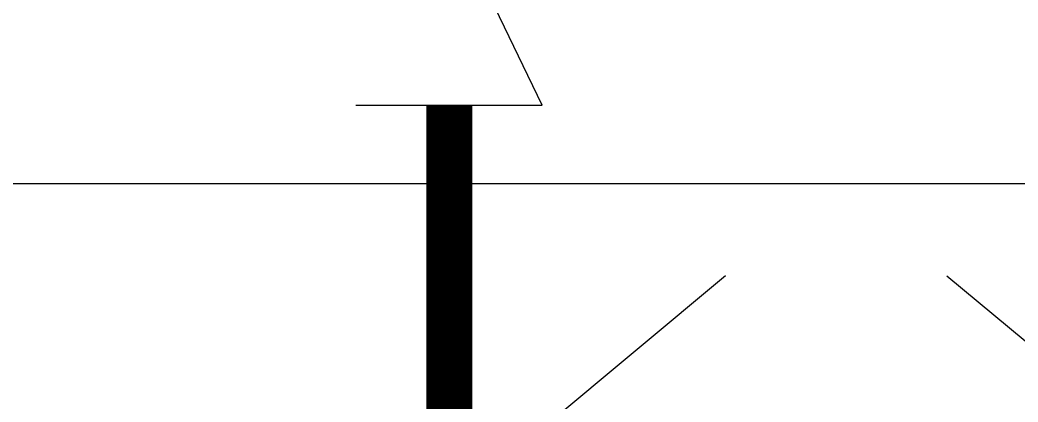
# Model space of a CAD drawing. Extents: x -22909.9 to -22897.8, y -4.7 to 4.1.
# Drawn here: x -22906.2448 to -22905.9189, y 0.5932 to 0.7179 of the extents above; entities that cross this region are included whole.
import ezdxf

# ---------------------------------------------------------------- set-up
doc = ezdxf.new("R2010")
doc.units = 0
doc.header["$MEASUREMENT"] = 0
doc.linetypes.add('DASHDOT', pattern=[1, 0.5, -0.25, 0, -0.25])
doc.layers.add('COW', color=2, linetype='CONTINUOUS')
doc.layers.add('DIB-018', color=6, linetype='CONTINUOUS')

msp = doc.modelspace()

# ---------------------------------------------------------------- linework, layer by layer
at = {"layer": 'COW'}
for p, q in [((-22906.07433, 0.69007), (-22906.09278, 0.72829)), ((-22906.13514, 0.69007), (-22906.07433, 0.69007))]:
    msp.add_line(p, q, dxfattribs=at)
at = {"layer": 'COW', "linetype": 'Continuous', "const_width": 0.015}
msp.add_lwpolyline([(-22906.10458, 0.69007), (-22906.10458, 0.58967)], dxfattribs=at)
at = {"layer": 'DIB-018', "linetype": 'DASHDOT'}
for p, q in [((-22906.51831, 1.11452), (-22905.43831, 0.21452)), ((-22905.43831, 1.11452), (-22906.51831, 0.21452))]:
    msp.add_line(p, q, dxfattribs=at)
at = {"layer": 'DIB-018'}
msp.add_line((-22909.34717, 0.66452), (-22898.03131, 0.66452), dxfattribs=at)

doc.saveas('drawing.dxf')
